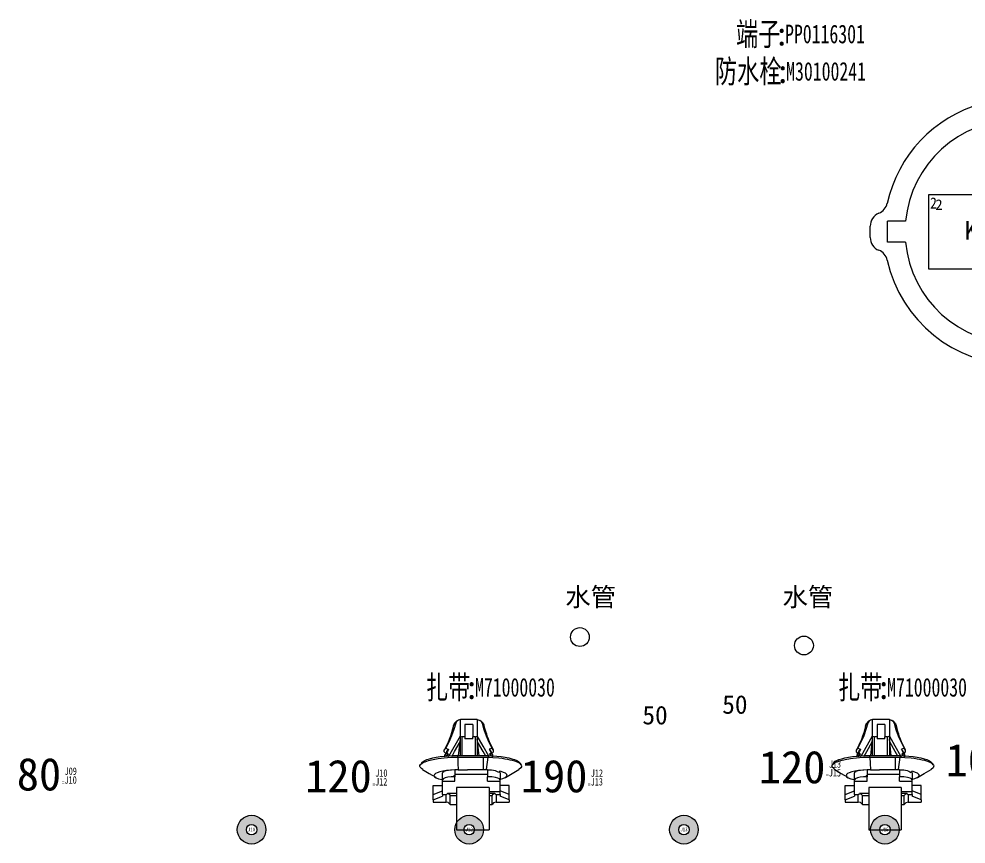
# Model space of a CAD drawing. Header units: millimetres. Extents: x -2653 to 6698, y -4403 to -42.
# Drawn here: x 602.7 to 704.4, y -891.8 to -803.2 of the extents above; entities that cross this region are included whole.
import ezdxf
from ezdxf.enums import TextEntityAlignment as Align

# ---------------------------------------------------------------- set-up
doc = ezdxf.new("R2010")
doc.units = ezdxf.units.MM
doc.header["$MEASUREMENT"] = 0
for name, color, linetype in [('21', 7, 'Continuous'), ('文字', 3, 'Continuous'), ('节点长度', 1, 'Continuous'), ('节点长度-L', 32, 'Continuous'), ('轮廓线', 7, 'Continuous'), ('连接器护套图层', 7, 'Continuous'), ('附件-供应商', 43, 'Continuous'), ('附件-名称', 53, 'Continuous'), ('附件-数量', 21, 'Continuous'), ('附件-编码', 52, 'Continuous')]:
    doc.layers.add(name, color=color, linetype=linetype)
for name, color, linetype, plot in [('节点长度-E1', 53, 'Continuous', False), ('节点长度-E2', 53, 'Continuous', False), ('节点长度-不打印', 14, 'Continuous', False), ('附件-不打印', 2, 'Continuous', False), ('隐藏-剥皮长度', 2, 'Continuous', False), ('隐藏-加余量', 1, 'Continuous', False), ('隐藏-备注', 1, 'Continuous', False), ('隐藏-孔位', 1, 'Continuous', False), ('隐藏-对应端子', 2, 'Continuous', False), ('隐藏-节点长度辅助', 202, 'Continuous', False), ('隐藏-规格', 1, 'Continuous', False), ('隐藏-辅助信息', 3, 'Continuous', False), ('隐藏-防水栓', 2, 'Continuous', False)]:
    doc.layers.add(name, color=color, linetype=linetype, plot=plot)
doc.styles.add('CL', font='', dxfattribs={"height": 2})
doc.styles.add('样式1.5', font='', dxfattribs={"height": 1.5})
doc.styles.get('CL').set_extended_font_data('SimSun')
doc.styles.get('样式1.5').set_extended_font_data('SimSun')

# ---------------------------------------------------------------- blocks, each defined once
blk = doc.blocks.new('附件')
at = {"layer": '文字', "color": 3, "style": 'CL'}
blk.add_text(':', height=2.5, dxfattribs=at).set_placement((-3.79, -0.38), align=Align.MIDDLE_CENTER)
at = {"layer": '附件-不打印', "color": 3, "style": 'CL', "width": 0.7, "flags": 5}
for tag, p in [('供方编码', (-8.49, -1.62)), ('范围', (-8.49, -1.32)), ('工位', (-6.9, -1.32)), ('位置', (-5.31, -1.32))]:
    blk.add_attdef(tag, text='', height=0.2, dxfattribs=at).set_placement(p, align=Align.MIDDLE_CENTER)
at = {"layer": '附件-不打印', "color": 1, "style": 'CL'}
for tag, width, flags, p in [('选项', 0.7, 13, (-6.9, -1.62)), ('备注', 0.7, 5, (-5.31, -1.62)), ('规格', 0.7, 5, (-3.72, -1.62)), ('单位', 0.6, 1, (-3.72, -1.32))]:
    blk.add_attdef(tag, text='', height=0.2, dxfattribs=dict(at, width=width, flags=flags)).set_placement(p, align=Align.MIDDLE_CENTER)
at = {"layer": '附件-供应商', "color": 3, "style": 'CL', "width": 0.7, "flags": 8}
blk.add_attdef('供应商', text='', height=2.5, dxfattribs=at).set_placement((-13.4, -0.42), align=Align.MIDDLE_RIGHT)
at = {"layer": '附件-名称', "color": 3, "style": 'CL', "width": 0.7, "flags": 4}
blk.add_attdef('名称', text='', height=2.5, dxfattribs=at).set_placement((-3.92, -0.38), align=Align.MIDDLE_RIGHT)
at = {"layer": '附件-数量', "color": 2, "style": 'CL', "width": 0.7, "flags": 2}
blk.add_attdef('*', text='', height=1, dxfattribs=at).set_placement((15.72, -0.38), align=Align.MIDDLE_CENTER)
at = {"layer": '附件-数量', "color": 2, "style": 'CL', "width": 0.7, "flags": 4}
blk.add_attdef('数量', text='', height=1.2, dxfattribs=at).set_placement((16.07, -0.38), align=Align.MIDDLE_LEFT)
at = {"layer": '附件-编码', "color": 2, "style": 'CL', "width": 0.7, "flags": 4}
blk.add_attdef('编码', text='', height=2.5, dxfattribs=at).set_placement((-3.65, -0.38), align=Align.MIDDLE_LEFT)
blk = doc.blocks.new('DJ7042Y-2.2-21(灰)')
at = {"linetype": 'Continuous'}
for p, q in [((1306.85, 503.14), (1288.85, 503.14)), ((1286.6, 498.81), (1286.6, 500.89)), ((1306.1, 500.89), (1289.6, 500.89)), ((1309.1, 500.89), (1309.1, 498.81)), ((1288.85, 497.88), (1288.85, 500.14)), ((1293.35, 499.39), (1293.35, 495.63)), ((1302.35, 499.39), (1293.35, 499.39)), ((1293.35, 499.39), (1302.35, 495.63)), ((1302.35, 499.39), (1293.35, 495.63)), ((1302.35, 499.39), (1302.35, 495.63)), ((1306.85, 500.14), (1306.85, 497.88)), ((1293.35, 497.88), (1288.85, 497.88)), ((1306.85, 497.88), (1302.35, 497.88)), ((1306.4, 495.63), (1289.3, 495.63)), ((1273.55, 483.03), (1273.55, 484.23)), ((1275.42, 482.51), (1275.42, 484.76)), ((1277.35, 484.76), (1275.42, 484.76)), ((1320.28, 484.76), (1318.35, 484.76)), ((1320.28, 484.76), (1320.28, 482.51)), ((1322.16, 484.23), (1322.16, 483.03)), ((1277.35, 482.51), (1275.42, 482.51)), ((1320.28, 482.51), (1318.35, 482.51)), ((1294.1, 471.63), (1289.3, 471.63)), ((1294.1, 471.63), (1294.1, 469.38)), ((1301.6, 471.63), (1301.6, 469.38)), ((1306.4, 471.63), (1301.6, 471.63)), ((1291.1, 469.38), (1289.3, 469.38)), ((1301.6, 469.38), (1294.1, 469.38)), ((1306.4, 469.38), (1304.6, 469.38)), ((1300.93, 466.38), (1294.78, 466.38))]:
    blk.add_line(p, q, dxfattribs=at)
for centre, radius, start, end in [((1288.85, 500.89), 2.25, 90, 180), ((1306.85, 500.89), 2.25, 0, 90), ((1289.6, 500.14), 0.75, 90, 180), ((1306.1, 500.14), 0.75, 0, 90), ((1285.1, 498.81), 1.5, 285.4631, 0), ((1310.6, 498.81), 1.5, 180, 254.5369), ((1289.3, 483.63), 14.25, 105.4667, 167.626), ((1306.4, 483.63), 14.25, 12.374, 74.5334), ((1289.3, 483.63), 12, 90.0007, 174.619), ((1306.4, 483.63), 12, 5.3804, 89.9996), ((1273.91, 487.01), 1.5, 292.2066, 347.6297), ((1321.79, 487.01), 1.5, 192.3703, 247.7934), ((1275.05, 484.23), 1.5, 112.2067, 180), ((1320.66, 484.23), 1.5, 0, 67.7934), ((1275.05, 483.03), 1.5, 180, 247.7934), ((1289.3, 483.63), 12, 185.3804, 269.9996), ((1306.4, 483.63), 12, 270, 354.6206), ((1320.66, 483.03), 1.5, 292.2066, 0), ((1273.91, 480.26), 1.5, 12.3703, 67.7934), ((1321.79, 480.26), 1.5, 112.2067, 167.6297), ((1289.3, 483.63), 14.25, 192.374, 270), ((1306.4, 483.63), 14.25, 270, 347.626), ((1291.1, 467.88), 1.5, 11.5349, 90), ((1304.6, 467.88), 1.5, 90, 168.4651), ((1294.78, 468.63), 2.25, 191.5385, 270), ((1300.93, 468.63), 2.25, 270, 348.4615)]:
    blk.add_arc(centre, radius, start, end, dxfattribs=at)
at = {"layer": '轮廓线'}
for points in [[(1291.85, 493.13), (1303.85, 493.13), (1303.85, 485.13), (1291.85, 485.13)], [(1279.85, 487.63), (1291.85, 487.63), (1291.85, 479.63), (1279.85, 479.63)], [(1303.85, 487.63), (1315.85, 487.63), (1315.85, 479.63), (1303.85, 479.63)], [(1291.85, 482.13), (1303.85, 482.13), (1303.85, 474.13), (1291.85, 474.13)]]:
    blk.add_lwpolyline(points, close=True, dxfattribs=at)
at = {"color": 0, "linetype": 'ByBlock', "insert": (1304.98, 486.17), "char_height": 1.13, "width": 6.4821, "attachment_point": 9, "style": '样式1.5'}
blk.add_mtext('3', dxfattribs=at)
at = {"layer": '连接器护套图层', "linetype": 'ByBlock', "char_height": 1.13, "width": 6.4821, "attachment_point": 9, "style": '样式1.5'}
for s, insert in [('1', (1293.04, 491.67)), ('2', (1281.32, 485.98)), ('4', (1292.99, 480.66))]:
    blk.add_mtext(s, dxfattribs=dict(at, insert=insert))
blk = doc.blocks.new('010016')
at = {"lineweight": 25}
blk.add_line((2045.56, 1138.11), (2046.98, 1138.11), dxfattribs=at)
at = {"color": 0}
for p, q in [((2044.95, 1134.7), (2044.95, 1130.15)), ((2048.45, 1134.7), (2048.45, 1130.15)), ((2044.95, 1130.15), (2048.45, 1130.15))]:
    blk.add_line(p, q, dxfattribs=at)
at = {"layer": '21', "color": 0, "linetype": 'Continuous'}
for p, q in [((2044.62, 1141.35), (2044.52, 1140.95)), ((2044.62, 1141.35), (2044.69, 1141.48)), ((2044.64, 1141.42), (2044.62, 1141.36)), ((2044.67, 1141.47), (2044.64, 1141.42)), ((2044.86, 1141.6), (2044.66, 1140.9)), ((2044.74, 1141.56), (2044.66, 1141.47)), ((2044.7, 1141.54), (2044.66, 1141.46)), ((2044.69, 1141.48), (2044.86, 1141.6)), ((2044.75, 1141.61), (2044.7, 1141.54)), ((2044.88, 1141.66), (2044.74, 1141.56)), ((2044.81, 1141.67), (2044.75, 1141.61)), ((2044.87, 1141.74), (2044.81, 1141.67)), ((2044.86, 1141.6), (2044.88, 1141.66)), ((2044.95, 1141.8), (2044.87, 1141.74)), ((2044.95, 1141.76), (2044.88, 1141.66)), ((2045.03, 1141.85), (2044.95, 1141.8)), ((2045.03, 1141.85), (2044.95, 1141.76)), ((2045.15, 1141.93), (2045.03, 1141.85)), ((2045.07, 1141.88), (2045.03, 1141.85)), ((2045.12, 1141.9), (2045.07, 1141.88)), ((2045.37, 1141.99), (2045.15, 1141.93)), ((2046.27, 1142), (2045.37, 1142)), ((2045.37, 1140.2), (2045.37, 1142)), ((2046.27, 1141.45), (2045.85, 1141.45)), ((2045.85, 1141.45), (2045.85, 1140.13)), ((2047.17, 1142), (2046.27, 1142)), ((2046.69, 1141.45), (2046.27, 1141.45)), ((2046.69, 1141.45), (2046.69, 1140.13)), ((2047.17, 1142), (2047.17, 1140.2)), ((2047.17, 1141.99), (2047.28, 1141.97)), ((2047.28, 1141.97), (2047.39, 1141.93)), ((2047.39, 1141.93), (2047.51, 1141.85)), ((2047.47, 1141.88), (2047.43, 1141.9)), ((2047.51, 1141.85), (2047.47, 1141.88)), ((2047.51, 1141.85), (2047.59, 1141.76)), ((2047.6, 1141.8), (2047.51, 1141.85)), ((2047.59, 1141.76), (2047.66, 1141.66)), ((2047.67, 1141.74), (2047.6, 1141.8)), ((2047.66, 1141.66), (2047.8, 1141.56)), ((2047.68, 1141.6), (2047.66, 1141.66)), ((2047.73, 1141.67), (2047.67, 1141.74)), ((2047.85, 1141.48), (2047.68, 1141.6)), ((2047.68, 1141.6), (2047.88, 1140.9)), ((2047.79, 1141.61), (2047.73, 1141.67)), ((2047.84, 1141.54), (2047.79, 1141.61)), ((2047.8, 1141.56), (2047.88, 1141.47)), ((2047.88, 1141.46), (2047.84, 1141.54)), ((2047.92, 1141.35), (2047.85, 1141.48)), ((2047.9, 1141.42), (2047.87, 1141.47)), ((2047.92, 1141.36), (2047.9, 1141.42)), ((2048, 1141.03), (2047.92, 1141.35)), ((2044.42, 1140.22), (2044.12, 1139.55)), ((2044.13, 1138.05), (2045.37, 1140.22)), ((2044.29, 1140.2), (2044.17, 1139.85)), ((2044.41, 1140.55), (2044.29, 1140.2)), ((2044.52, 1140.95), (2044.41, 1140.55)), ((2044.66, 1140.9), (2044.42, 1140.22)), ((2045.37, 1138.11), (2045.37, 1140.2)), ((2045.37, 1140.2), (2045.56, 1140.13)), ((2045.85, 1140.13), (2045.56, 1140.13)), ((2045.56, 1138.11), (2045.56, 1140.13)), ((2045.85, 1140.13), (2045.85, 1139.93)), ((2046.98, 1140.13), (2046.69, 1140.13)), ((2046.69, 1139.93), (2046.69, 1140.13)), ((2046.98, 1140.13), (2047.17, 1140.2)), ((2046.98, 1138.11), (2046.98, 1140.13)), ((2047.8, 1139.14), (2047.17, 1140.22)), ((2047.17, 1140.2), (2047.17, 1138.11)), ((2047.88, 1140.9), (2048.12, 1140.22)), ((2048.09, 1140.7), (2048, 1141.03)), ((2048.18, 1140.41), (2048.09, 1140.7)), ((2048.12, 1140.22), (2048.42, 1139.55)), ((2048.27, 1140.12), (2048.18, 1140.41)), ((2048.37, 1139.86), (2048.27, 1140.12)), ((2043.9, 1139.25), (2043.77, 1138.99)), ((2044.12, 1139.55), (2043.79, 1138.9)), ((2044.04, 1139.55), (2043.9, 1139.25)), ((2044.17, 1139.85), (2044.04, 1139.55)), ((2044.74, 1138.57), (2045.33, 1139.59)), ((2045.17, 1138.1), (2045.37, 1139.91)), ((2046.27, 1139.93), (2045.85, 1139.93)), ((2046.69, 1139.93), (2046.27, 1139.93)), ((2047.37, 1138.1), (2047.17, 1139.91)), ((2047.8, 1138.57), (2047.21, 1139.59)), ((2048.41, 1138.05), (2047.8, 1139.14)), ((2048.48, 1139.6), (2048.37, 1139.86)), ((2048.42, 1139.55), (2048.75, 1138.9)), ((2048.59, 1139.37), (2048.48, 1139.6)), ((2048.7, 1139.14), (2048.59, 1139.37)), ((2048.8, 1138.94), (2048.7, 1139.14)), ((2042.77, 1137.93), (2043.2, 1138)), ((2043.2, 1138), (2043.65, 1138.05)), ((2043.63, 1138.71), (2043.79, 1138.9)), ((2043.63, 1138.52), (2043.63, 1138.71)), ((2043.79, 1138.33), (2043.63, 1138.52)), ((2043.77, 1138.99), (2043.64, 1138.74)), ((2043.65, 1138.05), (2044.13, 1138.08)), ((2043.79, 1138.35), (2043.69, 1138.14)), ((2043.7, 1138.17), (2043.86, 1138.37)), ((2043.7, 1137.98), (2043.7, 1138.17)), ((2043.79, 1138.9), (2043.95, 1138.83)), ((2043.89, 1138.56), (2043.79, 1138.35)), ((2043.86, 1138.07), (2043.83, 1138)), ((2043.83, 1138), (2043.88, 1138.06)), ((2043.96, 1138.55), (2043.86, 1138.37)), ((2043.86, 1138.37), (2043.96, 1138.33)), ((2043.86, 1138.07), (2043.92, 1138.19)), ((2043.88, 1138.06), (2043.95, 1138.11)), ((2043.89, 1138.56), (2043.95, 1138.67)), ((2043.92, 1138.19), (2044.05, 1138.3)), ((2043.95, 1138.83), (2044.08, 1138.79)), ((2043.95, 1138.67), (2044.08, 1138.79)), ((2043.99, 1138.19), (2043.95, 1138.11)), ((2043.95, 1138.11), (2044.02, 1138.08)), ((2044.08, 1138.79), (2043.96, 1138.55)), ((2043.96, 1138.33), (2044.05, 1138.3)), ((2044.05, 1138.3), (2043.99, 1138.19)), ((2044.02, 1138.08), (2044.08, 1138.06)), ((2044.03, 1138.02), (2044.05, 1138.04)), ((2044.05, 1138.04), (2044.08, 1138.06)), ((2044.13, 1138.05), (2044.08, 1138.06)), ((2044.13, 1138.08), (2044.61, 1138.11)), ((2044.46, 1138.06), (2044.74, 1138.57)), ((2044.61, 1138.11), (2045.07, 1138.11)), ((2045.07, 1138.11), (2045.88, 1138.11)), ((2045.07, 1137.94), (2045.07, 1138.11)), ((2045.88, 1138.11), (2046.66, 1138.11)), ((2046.66, 1138.11), (2047.06, 1138.11)), ((2047.06, 1138.11), (2047.45, 1138.11)), ((2047.45, 1138.11), (2047.84, 1138.11)), ((2048.08, 1138.06), (2047.8, 1138.57)), ((2047.84, 1138.11), (2048.32, 1138.11)), ((2048.32, 1138.11), (2048.32, 1138.11)), ((2048.32, 1138.11), (2048.33, 1137.94)), ((2048.32, 1138.11), (2048.79, 1138.09)), ((2048.41, 1138.05), (2048.46, 1138.06)), ((2048.59, 1138.83), (2048.46, 1138.79)), ((2048.59, 1138.67), (2048.46, 1138.79)), ((2048.46, 1138.79), (2048.58, 1138.55)), ((2048.52, 1138.08), (2048.46, 1138.06)), ((2048.5, 1138.03), (2048.46, 1138.06)), ((2048.58, 1138.33), (2048.49, 1138.3)), ((2048.62, 1138.19), (2048.49, 1138.3)), ((2048.49, 1138.3), (2048.55, 1138.19)), ((2048.59, 1138.11), (2048.52, 1138.08)), ((2048.55, 1138.19), (2048.59, 1138.11)), ((2048.58, 1138.55), (2048.68, 1138.37)), ((2048.68, 1138.37), (2048.58, 1138.33)), ((2048.75, 1138.9), (2048.59, 1138.83)), ((2048.65, 1138.56), (2048.59, 1138.67)), ((2048.66, 1138.06), (2048.59, 1138.11)), ((2048.68, 1138.07), (2048.62, 1138.19)), ((2048.75, 1138.35), (2048.65, 1138.56)), ((2048.71, 1138), (2048.66, 1138.06)), ((2048.84, 1138.18), (2048.68, 1138.37)), ((2048.71, 1138), (2048.68, 1138.07)), ((2048.91, 1138.71), (2048.75, 1138.9)), ((2048.75, 1138.33), (2048.91, 1138.52)), ((2048.85, 1138.14), (2048.75, 1138.35)), ((2048.79, 1138.09), (2049.27, 1138.05)), ((2048.9, 1138.74), (2048.8, 1138.94)), ((2048.84, 1137.99), (2048.84, 1138.18)), ((2048.91, 1138.52), (2048.91, 1138.71)), ((2049.27, 1138.05), (2049.73, 1138)), ((2049.73, 1138), (2050.16, 1137.94)), ((2041.02, 1137.04), (2041.08, 1137.16)), ((2041.02, 1136.96), (2041.02, 1137.04)), ((2041.14, 1137.24), (2041.07, 1137.14)), ((2041.08, 1137.16), (2041.26, 1137.31)), ((2041.21, 1137.34), (2041.14, 1137.24)), ((2041.21, 1137.34), (2041.22, 1137.36)), ((2041.22, 1137.36), (2041.35, 1137.47)), ((2041.26, 1137.31), (2041.4, 1137.39)), ((2041.35, 1137.47), (2041.53, 1137.58)), ((2041.4, 1137.39), (2041.56, 1137.46)), ((2041.53, 1137.58), (2041.76, 1137.68)), ((2041.56, 1137.46), (2041.95, 1137.59)), ((2041.76, 1137.68), (2042.05, 1137.77)), ((2041.95, 1137.59), (2042.43, 1137.71)), ((2042.05, 1137.77), (2042.39, 1137.86)), ((2042.39, 1137.86), (2042.77, 1137.93)), ((2042.43, 1137.71), (2042.98, 1137.81)), ((2042.98, 1137.81), (2043.3, 1137.85)), ((2043.3, 1137.85), (2043.63, 1137.88)), ((2043.63, 1137.88), (2043.97, 1137.91)), ((2043.97, 1137.91), (2044.32, 1137.93)), ((2044.32, 1137.93), (2044.69, 1137.94)), ((2044.69, 1137.94), (2045.07, 1137.94)), ((2045.07, 1137.94), (2045.1, 1137.28)), ((2045.07, 1137.94), (2045.57, 1137.94)), ((2045.1, 1137.28), (2045.13, 1136.62)), ((2045.57, 1137.94), (2045.88, 1137.94)), ((2045.88, 1137.94), (2046.38, 1137.94)), ((2046.38, 1137.94), (2047.11, 1137.94)), ((2047.11, 1137.94), (2047.84, 1137.94)), ((2047.84, 1137.28), (2047.84, 1137.94)), ((2047.84, 1137.94), (2047.97, 1137.94)), ((2047.84, 1136.62), (2047.84, 1137.28)), ((2047.97, 1137.94), (2048.09, 1137.94)), ((2048.09, 1137.94), (2048.33, 1137.94)), ((2048.15, 1136.61), (2048.33, 1137.94)), ((2048.33, 1137.94), (2048.83, 1137.91)), ((2048.83, 1137.91), (2049.5, 1137.86)), ((2049.5, 1137.86), (2049.83, 1137.82)), ((2049.83, 1137.82), (2050.14, 1137.78)), ((2050.14, 1137.78), (2050.42, 1137.73)), ((2050.16, 1137.94), (2050.55, 1137.86)), ((2050.42, 1137.73), (2050.68, 1137.67)), ((2050.55, 1137.86), (2050.89, 1137.77)), ((2050.68, 1137.67), (2050.93, 1137.61)), ((2050.89, 1137.77), (2051.18, 1137.68)), ((2050.93, 1137.61), (2051.16, 1137.54)), ((2051.16, 1137.54), (2051.51, 1137.41)), ((2051.18, 1137.68), (2051.41, 1137.58)), ((2051.41, 1137.58), (2051.59, 1137.48)), ((2051.51, 1137.41), (2051.76, 1137.26)), ((2051.59, 1137.48), (2051.73, 1137.33)), ((2051.81, 1137.23), (2051.74, 1137.33)), ((2051.76, 1137.26), (2051.9, 1137.09)), ((2051.87, 1137.13), (2051.81, 1137.23)), ((2051.9, 1137.09), (2051.93, 1137.01)), ((2051.93, 1137.01), (2051.92, 1136.92)), ((2041.04, 1136.87), (2041.02, 1136.96)), ((2041.19, 1136.71), (2041.04, 1136.87)), ((2041.32, 1136.63), (2041.19, 1136.71)), ((2041.3, 1136.63), (2042.01, 1136.2)), ((2042.01, 1136.2), (2042.71, 1135.78)), ((2042.51, 1135.99), (2042.58, 1135.85)), ((2042.58, 1136.08), (2042.55, 1135.99)), ((2042.69, 1136.18), (2042.58, 1136.08)), ((2042.87, 1136.27), (2042.69, 1136.18)), ((2043.14, 1136.37), (2042.87, 1136.27)), ((2043.47, 1136.45), (2043.14, 1136.37)), ((2043.42, 1136.26), (2043.46, 1136.34)), ((2043.42, 1135.52), (2043.42, 1136.26)), ((2043.46, 1136.34), (2043.59, 1136.41)), ((2043.87, 1136.51), (2043.47, 1136.45)), ((2043.8, 1136.48), (2043.59, 1136.41)), ((2044.08, 1136.53), (2043.8, 1136.48)), ((2044.31, 1136.56), (2043.87, 1136.51)), ((2044.41, 1136.56), (2044.08, 1136.53)), ((2044.77, 1136.58), (2044.31, 1136.56)), ((2044.77, 1136.58), (2044.41, 1136.56)), ((2044.77, 1135.78), (2044.7, 1136.01)), ((2044.77, 1136.59), (2044.77, 1135.84)), ((2045.13, 1136.58), (2044.77, 1136.58)), ((2048.27, 1136.09), (2044.77, 1136.09)), ((2045.13, 1136.59), (2046.11, 1136.59)), ((2047.84, 1136.59), (2046.11, 1136.59)), ((2047.97, 1136.59), (2047.84, 1136.59)), ((2048.08, 1136.59), (2047.97, 1136.59)), ((2048.1, 1136.59), (2048.08, 1136.59)), ((2048.15, 1136.59), (2048.1, 1136.59)), ((2048.27, 1136.59), (2048.15, 1136.59)), ((2048.27, 1136.57), (2048.49, 1136.59)), ((2048.27, 1136.59), (2048.27, 1135.84)), ((2048.49, 1136.59), (2048.71, 1136.58)), ((2048.71, 1136.58), (2048.91, 1136.55)), ((2048.91, 1136.55), (2049.09, 1136.51)), ((2049.09, 1136.51), (2049.25, 1136.45)), ((2049.25, 1136.45), (2049.38, 1136.37)), ((2049.38, 1136.37), (2049.46, 1136.31)), ((2049.47, 1136.4), (2049.59, 1136.32)), ((2049.72, 1136.39), (2049.57, 1136.43)), ((2049.59, 1136.32), (2049.62, 1136.26)), ((2049.62, 1136.26), (2049.62, 1135.52)), ((2049.99, 1136.31), (2049.72, 1136.39)), ((2050.19, 1136.22), (2049.99, 1136.31)), ((2050.34, 1136.1), (2050.19, 1136.22)), ((2050.19, 1135.75), (2050.92, 1136.19)), ((2050.32, 1135.87), (2050.37, 1135.98)), ((2050.39, 1135.98), (2050.34, 1136.1)), ((2050.92, 1136.19), (2051.65, 1136.63)), ((2051.86, 1136.8), (2051.65, 1136.63)), ((2051.92, 1136.92), (2051.86, 1136.8)), ((2042.58, 1135.85), (2042.75, 1135.73)), ((2042.75, 1135.73), (2043.02, 1135.62)), ((2043.02, 1135.62), (2043.4, 1135.53)), ((2043.5, 1135.63), (2043.42, 1135.52)), ((2043.42, 1135.36), (2043.42, 1135.52)), ((2043.42, 1135.36), (2044.77, 1135.36)), ((2043.42, 1134.25), (2043.42, 1135.36)), ((2043.73, 1135.72), (2043.5, 1135.63)), ((2044.02, 1135.78), (2043.73, 1135.72)), ((2044.38, 1135.82), (2044.02, 1135.78)), ((2044.77, 1135.84), (2044.38, 1135.82)), ((2044.77, 1135.36), (2044.77, 1135.84)), ((2048.72, 1135.82), (2048.27, 1135.84)), ((2048.27, 1135.36), (2048.27, 1135.84)), ((2048.27, 1135.36), (2049.62, 1135.36)), ((2049.13, 1135.76), (2048.72, 1135.82)), ((2049.39, 1135.7), (2049.13, 1135.76)), ((2049.56, 1135.61), (2049.39, 1135.7)), ((2049.62, 1135.52), (2049.56, 1135.61)), ((2049.62, 1135.57), (2049.92, 1135.65)), ((2049.62, 1135.36), (2049.62, 1135.52)), ((2049.62, 1134.25), (2049.62, 1135.36)), ((2049.92, 1135.65), (2050.17, 1135.76)), ((2050.17, 1135.76), (2050.32, 1135.87)), ((2042.44, 1134.92), (2043.42, 1134.92)), ((2042.44, 1133.95), (2042.44, 1134.92)), ((2042.44, 1133.95), (2043.42, 1134.32)), ((2042.44, 1133.36), (2042.44, 1133.95)), ((2043.42, 1133.93), (2043.42, 1134.25)), ((2043.42, 1133.93), (2043.83, 1133.93)), ((2043.42, 1133.93), (2043.42, 1133.74)), ((2043.83, 1133.93), (2043.85, 1133.94)), ((2043.83, 1133.13), (2043.83, 1133.93)), ((2043.85, 1133.94), (2043.87, 1133.94)), ((2043.87, 1133.94), (2043.9, 1133.96)), ((2043.9, 1133.96), (2043.92, 1133.99)), ((2043.92, 1133.99), (2043.97, 1134.05)), ((2044.95, 1134.05), (2043.97, 1134.05)), ((2043.97, 1134.05), (2044.14, 1133.97)), ((2044.14, 1133.97), (2044.27, 1133.83)), ((2048.45, 1134.7), (2044.95, 1134.7)), ((2048.45, 1134.25), (2049.62, 1134.25)), ((2049.07, 1134.05), (2048.45, 1134.05)), ((2048.77, 1133.83), (2048.89, 1133.97)), ((2048.89, 1133.97), (2049.07, 1134.05)), ((2049.07, 1134.05), (2049.12, 1133.97)), ((2049.12, 1133.97), (2049.17, 1133.94)), ((2049.17, 1133.94), (2049.18, 1133.94)), ((2049.18, 1133.94), (2049.2, 1133.93)), ((2049.2, 1133.93), (2049.2, 1133.13)), ((2049.2, 1133.93), (2049.62, 1133.93)), ((2050.59, 1134.92), (2049.62, 1134.92)), ((2050.59, 1133.95), (2049.62, 1134.32)), ((2049.62, 1133.93), (2049.62, 1134.25)), ((2049.62, 1133.93), (2049.62, 1133.74)), ((2050.59, 1133.95), (2050.59, 1134.92)), ((2050.59, 1133.36), (2050.59, 1133.95)), ((2042.44, 1133.36), (2043.42, 1133.74)), ((2042.44, 1133.36), (2042.44, 1133.13)), ((2042.44, 1133.13), (2043.83, 1133.13)), ((2044.06, 1133.08), (2043.83, 1133.13)), ((2044.27, 1132.88), (2044.06, 1133.08)), ((2044.27, 1132.88), (2044.27, 1133.83)), ((2044.27, 1133.83), (2044.95, 1133.83)), ((2048.45, 1133.83), (2048.77, 1133.83)), ((2048.77, 1132.88), (2048.77, 1133.83)), ((2048.92, 1133.05), (2048.77, 1132.88)), ((2049.2, 1133.13), (2048.92, 1133.05)), ((2049.2, 1133.13), (2050.59, 1133.13)), ((2050.59, 1133.36), (2049.62, 1133.74)), ((2050.59, 1133.36), (2050.59, 1133.13)), ((2044.27, 1132.88), (2044.95, 1132.88)), ((2048.45, 1132.88), (2048.77, 1132.88))]:
    blk.add_line(p, q, dxfattribs=at)
blk = doc.blocks.new('分支点')
at = {"layer": '轮廓线'}
h = blk.add_hatch(color=1, dxfattribs=at)
edge = h.paths.add_edge_path()
edge.add_arc((0, 0), 1.54, 0, 360)
edge = h.paths.add_edge_path(flags=16)
edge.add_arc((0, 0), 0.56, 0, 360)
at = {"layer": '轮廓线', "color": 1, "linetype": 'ByBlock', "lineweight": -2}
for radius in [1.54, 0.56]:
    blk.add_circle((0, 0), radius, dxfattribs=at)
at = {"layer": '轮廓线', "color": 2, "style": 'CL', "width": 0.8}
blk.add_attdef('位置', text='', height=0.4, dxfattribs=at).set_placement((0, 0.04), align=Align.MIDDLE_CENTER)
at = {"layer": '隐藏-辅助信息', "color": 1, "style": 'CL', "width": 0.8, "flags": 13}
blk.add_attdef('选项', text='', height=0.1, dxfattribs=at).set_placement((0, -0.46), align=Align.MIDDLE_CENTER)
blk = doc.blocks.new('节点长度')
at = {"layer": '节点长度-E1', "color": 202, "ltscale": 0.5, "style": 'CL', "width": 0.7, "flags": 4}
blk.add_attdef('E1', text='', height=0.8, dxfattribs=at).set_placement((1.35, 0.93), align=Align.MIDDLE_LEFT)
at = {"layer": '节点长度-E2', "color": 202, "ltscale": 0.5, "style": 'CL', "width": 0.7, "flags": 4}
blk.add_attdef('E2', text='', height=0.8, dxfattribs=at).set_placement((1.34, -0.01), align=Align.MIDDLE_LEFT)
at = {"layer": '节点长度-L', "color": 1, "ltscale": 0.5, "style": 'CL', "flags": 4}
blk.add_attdef('L', text='', height=2, dxfattribs=at).set_placement((0.98, 0.61), align=Align.MIDDLE_RIGHT)
at = {"layer": '节点长度-不打印', "color": 202, "ltscale": 0.5, "style": 'CL', "width": 0.7}
blk.add_text('=', height=0.5, dxfattribs=at).set_placement((1.19, -0.27), align=Align.MIDDLE_CENTER)
at = {"layer": '节点长度-不打印', "color": 1, "style": 'CL', "width": 0.8, "flags": 13}
blk.add_attdef('选项', text='', height=0.1, dxfattribs=at).set_placement((0.33, -0.1), align=Align.MIDDLE_CENTER)
blk = doc.blocks.new('电线2')
at = {"layer": '轮廓线', "color": 7, "style": 'CL', "flags": 4}
for tag, p in [('颜色', (5.88, 2.8)), ('线径', (5.88, -2.78))]:
    blk.add_attdef(tag, text='', height=1.5, dxfattribs=at).set_placement(p, align=Align.MIDDLE_RIGHT)
blk.add_attdef('线号', text='', height=2, dxfattribs=at).set_placement((0.13, -0.02), align=Align.MIDDLE_CENTER)
at = {"layer": '隐藏-剥皮长度', "color": 2, "style": 'CL', "width": 0.9, "flags": 4}
blk.add_attdef('剥皮', text='', height=0.1, dxfattribs=at).set_placement((5.74, 1.22), align=Align.MIDDLE_RIGHT)
at = {"layer": '隐藏-加余量', "color": 1, "style": 'CL', "width": 0.9, "flags": 4}
blk.add_attdef('加余量', text='', height=0.1, dxfattribs=at).set_placement((5.74, 1.36), align=Align.MIDDLE_RIGHT)
at = {"layer": '隐藏-备注', "color": 1, "style": 'CL', "width": 0.9, "flags": 5}
blk.add_attdef('备注', text='', height=0.1, dxfattribs=at).set_placement((3.7, -1.38), align=Align.MIDDLE_CENTER)
at = {"layer": '隐藏-孔位', "color": 6, "style": 'CL', "width": 0.9, "flags": 4}
blk.add_attdef('孔位', text='', height=1.2, dxfattribs=at).set_placement((-5.62, 2.91), align=Align.MIDDLE_LEFT)
at = {"layer": '隐藏-对应端子', "color": 2, "style": 'CL', "width": 0.9, "flags": 4}
blk.add_attdef('对应簧片', text='', height=0.1, dxfattribs=at).set_placement((2.06, 1.21), align=Align.MIDDLE_RIGHT)
at = {"layer": '隐藏-规格', "color": 1, "style": 'CL', "width": 0.9, "flags": 5}
blk.add_attdef('规格', text='', height=0.2, dxfattribs=at).set_placement((5.74, -1.39), align=Align.MIDDLE_RIGHT)
at = {"layer": '隐藏-辅助信息', "color": 3, "style": 'CL', "width": 0.9, "flags": 5}
for tag, p in [('供方编码', (3.7, 1.24)), ('编码', (3.7, 1.37))]:
    blk.add_attdef(tag, text='', height=0.1, dxfattribs=at).set_placement(p, align=Align.MIDDLE_CENTER)
at = {"layer": '隐藏-辅助信息', "color": 2, "style": 'CL', "width": 0.9, "flags": 5}
for tag, p in [('辅助', (3.7, 1.51)), ('标识管', (3.7, -1.14))]:
    blk.add_attdef(tag, text='', height=0.1, dxfattribs=at).set_placement(p, align=Align.MIDDLE_CENTER)
at = {"layer": '隐藏-辅助信息', "color": 3, "style": 'CL', "width": 0.9, "flags": 5}
for tag, p in [('线种', (2.06, -1.26)), ('工位', (2.06, -1.38))]:
    blk.add_attdef(tag, text='', height=0.1, dxfattribs=at).set_placement(p, align=Align.MIDDLE_RIGHT)
at = {"layer": '隐藏-辅助信息', "color": 1, "style": 'CL', "width": 0.9, "flags": 5}
blk.add_attdef('选项', text='', height=0.1, dxfattribs=at).set_placement((3.7, -1.26), align=Align.MIDDLE_CENTER)
at = {"layer": '隐藏-辅助信息', "color": 4, "style": 'CL', "width": 0.9, "flags": 4}
blk.add_attdef('位置', text='', height=0.3, dxfattribs=at).set_placement((-0.09, -3.49), align=Align.MIDDLE_CENTER)
at = {"layer": '隐藏-防水栓', "color": 2, "style": 'CL', "width": 0.9, "flags": 4}
blk.add_attdef('防水栓', text='', height=0.1, dxfattribs=at).set_placement((2.06, 1.36), align=Align.MIDDLE_RIGHT)

msp = doc.modelspace()

# ---------------------------------------------------------------- linework, layer by layer
at = {"layer": '轮廓线', "lineweight": -3}
for centre in [(662.93, -869.59), (686.99, -870.5)]:
    msp.add_circle(centre, 1.01, dxfattribs=at)

# ---------------------------------------------------------------- block references
at = {"lineweight": -3}
ref = msp.add_blockref('附件', (688.39, -804.45), dxfattribs=at)
ref.add_attrib('名称', '端子', dxfattribs={"layer": '附件-名称', "color": 3, "height": 2.5, "style": 'CL', "width": 0.7, "flags": 8}).set_placement((684.46, -804.84), align=Align.MIDDLE_RIGHT)
ref.add_attrib('编码', 'PP0116301', dxfattribs={"layer": '附件-编码', "color": 2, "height": 2, "style": 'CL', "width": 0.7}).set_placement((684.96, -804.84), align=Align.MIDDLE_LEFT)
ref = msp.add_blockref('附件', (688.5, -808.47), dxfattribs=at)
ref.add_attrib('名称', '防水栓', dxfattribs={"layer": '附件-名称', "color": 3, "height": 2.5, "style": 'CL', "width": 0.7, "flags": 8}).set_placement((684.58, -808.85), align=Align.MIDDLE_RIGHT)
ref.add_attrib('编码', 'M30100241', dxfattribs={"layer": '附件-编码', "color": 2, "height": 2, "style": 'CL', "width": 0.7}).set_placement((685.08, -808.85), align=Align.MIDDLE_LEFT)
msp.add_blockref('DJ7042Y-2.2-21(灰)', (-579.45, -1309.71), dxfattribs=at)
ref = msp.add_blockref('电线2', (706.15, -825.9), dxfattribs=at)
ref.add_attrib('线号', 'K75', dxfattribs={"layer": '轮廓线', "color": 7, "height": 2, "style": 'CL'}).set_placement((706.28, -825.91), align=Align.MIDDLE_CENTER)
ref.add_attrib('线径', '0.75', dxfattribs={"layer": '轮廓线', "color": 7, "height": 1.5, "style": 'CL'}).set_placement((712.03, -828.67), align=Align.MIDDLE_RIGHT)
ref.add_attrib('颜色', 'L/R', dxfattribs={"layer": '轮廓线', "color": 7, "height": 1.5, "style": 'CL'}).set_placement((712.03, -823.09), align=Align.MIDDLE_RIGHT)
ref.add_attrib('孔位', '2', dxfattribs={"layer": '隐藏-孔位', "color": 6, "height": 1.2, "style": 'CL', "width": 0.9}).set_placement((700.53, -822.99), align=Align.MIDDLE_LEFT)
ref.add_attrib('剥皮', '4.2', dxfattribs={"layer": '隐藏-剥皮长度', "color": 2, "height": 0.1, "style": 'CL', "width": 0.9}).set_placement((711.89, -824.68), align=Align.MIDDLE_RIGHT)
ref.add_attrib('对应簧片', 'PP0116301', dxfattribs={"layer": '隐藏-对应端子', "color": 2, "height": 0.1, "style": 'CL', "width": 0.9}).set_placement((708.21, -824.69), align=Align.MIDDLE_RIGHT)
ref.add_attrib('防水栓', 'M30100241', dxfattribs={"layer": '隐藏-防水栓', "color": 2, "height": 0.1, "style": 'CL', "width": 0.9}).set_placement((708.21, -824.54), align=Align.MIDDLE_RIGHT)
ref.add_attrib('加余量', '25', dxfattribs={"layer": '隐藏-加余量', "color": 1, "height": 0.1, "style": 'CL', "width": 0.9}).set_placement((711.89, -824.54), align=Align.MIDDLE_RIGHT)
ref.add_attrib('位置', 'P31', dxfattribs={"layer": '隐藏-辅助信息', "color": 4, "height": 0.3, "style": 'CL', "width": 0.9}).set_placement((706.06, -829.39), align=Align.MIDDLE_CENTER)
ref = msp.add_blockref('附件', (655.09, -874.6))
ref.add_attrib('名称', '扎带', dxfattribs={"layer": '附件-名称', "color": 3, "height": 2.5, "style": 'CL', "width": 0.7, "flags": 4}).set_placement((651.17, -874.98), align=Align.MIDDLE_RIGHT)
ref.add_attrib('编码', 'M71000030', dxfattribs={"layer": '附件-编码', "color": 2, "height": 2, "style": 'CL', "width": 0.7, "flags": 4}).set_placement((651.67, -874.98), align=Align.MIDDLE_LEFT)
ref = msp.add_blockref('附件', (699.34, -874.6))
ref.add_attrib('名称', '扎带', dxfattribs={"layer": '附件-名称', "color": 3, "height": 2.5, "style": 'CL', "width": 0.7, "flags": 4}).set_placement((695.42, -874.98), align=Align.MIDDLE_RIGHT)
ref.add_attrib('编码', 'M71000030', dxfattribs={"layer": '附件-编码', "color": 2, "height": 2, "style": 'CL', "width": 0.7, "flags": 4}).set_placement((695.92, -874.98), align=Align.MIDDLE_LEFT)
for p in [(-1395.26, -2020.43), (-1351.01, -2020.43)]:
    msp.add_blockref('010016', p)
ref = msp.add_blockref('节点长度', (708.37, -883.41), dxfattribs=at)
ref.add_attrib('L', '100', dxfattribs={"layer": '节点长度', "color": 1, "ltscale": 0.5, "height": 3.5, "style": 'CL'}).set_placement((709.35, -882.79), align=Align.MIDDLE_RIGHT)
ref.add_attrib('E1', 'J15', dxfattribs={"layer": '隐藏-节点长度辅助', "color": 202, "ltscale": 0.5, "height": 0.8, "style": 'CL', "width": 0.7}).set_placement((709.72, -882.47), align=Align.MIDDLE_LEFT)
ref.add_attrib('E2', 'J16', dxfattribs={"layer": '隐藏-节点长度辅助', "color": 202, "ltscale": 0.5, "height": 0.8, "style": 'CL', "width": 0.7}).set_placement((709.71, -883.42), align=Align.MIDDLE_LEFT)
ref = msp.add_blockref('节点长度', (606.25, -884.92), dxfattribs=at)
ref.add_attrib('L', '80', dxfattribs={"layer": '节点长度', "color": 1, "ltscale": 0.5, "height": 3.5, "style": 'CL'}).set_placement((607.23, -884.31), align=Align.MIDDLE_RIGHT)
ref.add_attrib('E1', 'J09', dxfattribs={"layer": '隐藏-节点长度辅助', "color": 202, "ltscale": 0.5, "height": 0.8, "style": 'CL', "width": 0.7}).set_placement((607.6, -883.99), align=Align.MIDDLE_LEFT)
ref.add_attrib('E2', 'J10', dxfattribs={"layer": '隐藏-节点长度辅助', "color": 202, "ltscale": 0.5, "height": 0.8, "style": 'CL', "width": 0.7}).set_placement((607.59, -884.93), align=Align.MIDDLE_LEFT)
ref = msp.add_blockref('节点长度', (688.31, -884.15), dxfattribs=at)
ref.add_attrib('L', '120', dxfattribs={"layer": '节点长度', "color": 1, "ltscale": 0.5, "height": 3.5, "style": 'CL'}).set_placement((689.29, -883.54), align=Align.MIDDLE_RIGHT)
ref.add_attrib('E1', 'J13', dxfattribs={"layer": '隐藏-节点长度辅助', "color": 202, "ltscale": 0.5, "height": 0.8, "style": 'CL', "width": 0.7}).set_placement((689.66, -883.22), align=Align.MIDDLE_LEFT)
ref.add_attrib('E2', 'J15', dxfattribs={"layer": '隐藏-节点长度辅助', "color": 202, "ltscale": 0.5, "height": 0.8, "style": 'CL', "width": 0.7}).set_placement((689.65, -884.16), align=Align.MIDDLE_LEFT)
ref = msp.add_blockref('节点长度', (639.6, -885.12), dxfattribs=at)
ref.add_attrib('L', '120', dxfattribs={"layer": '节点长度', "color": 1, "ltscale": 0.5, "height": 3.5, "style": 'CL'}).set_placement((640.58, -884.51), align=Align.MIDDLE_RIGHT)
ref.add_attrib('E1', 'J10', dxfattribs={"layer": '隐藏-节点长度辅助', "color": 202, "ltscale": 0.5, "height": 0.8, "style": 'CL', "width": 0.7}).set_placement((640.95, -884.19), align=Align.MIDDLE_LEFT)
ref.add_attrib('E2', 'J12', dxfattribs={"layer": '隐藏-节点长度辅助', "color": 202, "ltscale": 0.5, "height": 0.8, "style": 'CL', "width": 0.7}).set_placement((640.94, -885.13), align=Align.MIDDLE_LEFT)
ref = msp.add_blockref('节点长度', (662.75, -885.12), dxfattribs=at)
ref.add_attrib('L', '190', dxfattribs={"layer": '节点长度', "color": 1, "ltscale": 0.5, "height": 3.5, "style": 'CL'}).set_placement((663.73, -884.51), align=Align.MIDDLE_RIGHT)
ref.add_attrib('E1', 'J12', dxfattribs={"layer": '隐藏-节点长度辅助', "color": 202, "ltscale": 0.5, "height": 0.8, "style": 'CL', "width": 0.7}).set_placement((664.1, -884.19), align=Align.MIDDLE_LEFT)
ref.add_attrib('E2', 'J13', dxfattribs={"layer": '隐藏-节点长度辅助', "color": 202, "ltscale": 0.5, "height": 0.8, "style": 'CL', "width": 0.7}).set_placement((664.09, -885.13), align=Align.MIDDLE_LEFT)
ref = msp.add_blockref('分支点', (627.68, -890.27), dxfattribs=at)
ref.add_attrib('位置', 'J10', dxfattribs={"layer": '隐藏-辅助信息', "color": 2, "height": 0.4, "style": 'CL', "width": 0.8}).set_placement((627.67, -890.24), align=Align.MIDDLE_CENTER)
ref = msp.add_blockref('分支点', (651.04, -890.27), dxfattribs=at)
ref.add_attrib('位置', 'J12', dxfattribs={"layer": '隐藏-辅助信息', "color": 2, "height": 0.4, "style": 'CL', "width": 0.8}).set_placement((651.04, -890.24), align=Align.MIDDLE_CENTER)
ref = msp.add_blockref('分支点', (674.1, -890.27), dxfattribs=at)
ref.add_attrib('位置', 'J13', dxfattribs={"layer": '隐藏-辅助信息', "color": 2, "height": 0.4, "style": 'CL', "width": 0.8}).set_placement((674.1, -890.24), align=Align.MIDDLE_CENTER)
ref = msp.add_blockref('分支点', (695.68, -890.27), dxfattribs=at)
ref.add_attrib('位置', 'J15', dxfattribs={"layer": '隐藏-辅助信息', "color": 2, "height": 0.4, "style": 'CL', "width": 0.8}).set_placement((695.68, -890.24), align=Align.MIDDLE_CENTER)

# ---------------------------------------------------------------- texts
at = {"lineweight": -3, "char_height": 2, "width": 22.8968, "attachment_point": 1, "style": 'CL'}
for s, insert in [('水管', (661.36, -864.28)), ('水管', (684.68, -864.28)), ('50', (678.21, -875.83)), ('50', (669.64, -876.97))]:
    msp.add_mtext(s, dxfattribs=dict(at, insert=insert))

doc.saveas('drawing.dxf')
